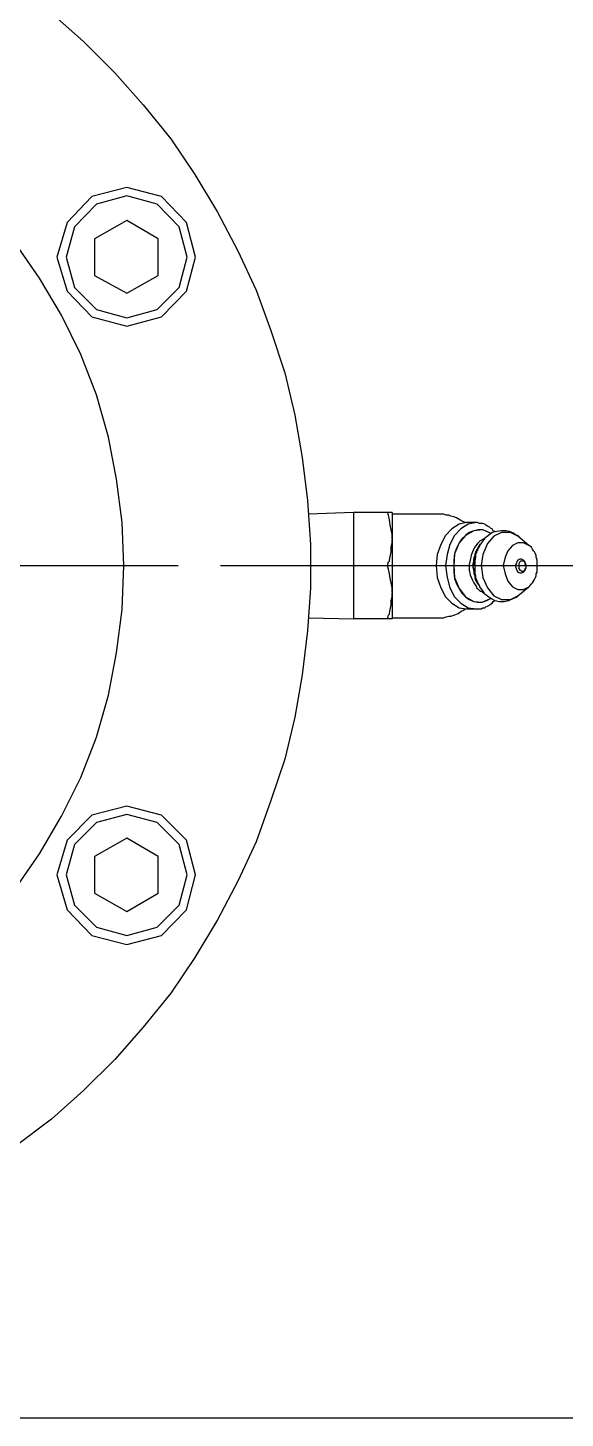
# Model space of a CAD drawing. Header units: millimetres. Extents: x -211 to 45495, y 24 to 52952.
# Drawn here: x 23445.4 to 23495.8, y 28212.1 to 28342.5 of the extents above; entities that cross this region are included whole.
import ezdxf

# ---------------------------------------------------------------- set-up
doc = ezdxf.new("R2010")
doc.units = ezdxf.units.MM
doc.layers.add('Layer2', color=7, linetype='Continuous')

# ---------------------------------------------------------------- blocks, each defined once
blk = doc.blocks.new('BLKF899')
at = {"layer": 'Layer2', "color": 7, "linetype": 'Continuous', "lineweight": 25}
for p, q in [((23454.64, 28327.54), (23451.37, 28326.68)), ((23457.91, 28326.68), (23454.64, 28327.54)), ((23451.37, 28326.68), (23449.04, 28324.27)), ((23460.24, 28324.27), (23457.91, 28326.68)), ((23449.04, 28324.27), (23448.09, 28321)), ((23461.1, 28321), (23460.24, 28324.27)), ((23448.09, 28321), (23449.04, 28317.81)), ((23449.04, 28317.81), (23451.37, 28315.4)), ((23457.91, 28315.4), (23460.24, 28317.81)), ((23451.37, 28315.4), (23454.64, 28314.54)), ((23454.64, 28314.54), (23457.91, 28315.4))]:
    blk.add_line(p, q, dxfattribs=at)
blk = doc.blocks.new('BLKF900')
at = {"layer": 'Layer2', "color": 7, "linetype": 'Continuous', "lineweight": 25}
for p, q in [((23454.64, 28326.77), (23451.8, 28325.99)), ((23457.48, 28325.99), (23454.64, 28326.77)), ((23451.8, 28325.99), (23449.73, 28323.84)), ((23459.55, 28323.84), (23457.48, 28325.99)), ((23449.73, 28323.84), (23448.95, 28321)), ((23460.32, 28321), (23459.55, 28323.84)), ((23448.95, 28321), (23449.73, 28318.15)), ((23449.73, 28318.15), (23451.8, 28316.09)), ((23457.48, 28316.09), (23459.55, 28318.15)), ((23451.8, 28316.09), (23454.64, 28315.31)), ((23454.64, 28315.31), (23457.48, 28316.09))]:
    blk.add_line(p, q, dxfattribs=at)
blk = doc.blocks.new('BLKF901')
at = {"layer": 'Layer2', "color": 7, "linetype": 'Continuous', "lineweight": 25}
for p, q in [((23451.62, 28264.76), (23451.62, 28261.32)), ((23457.57, 28261.32), (23457.57, 28264.76)), ((23451.62, 28261.32), (23454.64, 28259.6)), ((23454.64, 28259.6), (23457.57, 28261.32))]:
    blk.add_line(p, q, dxfattribs=at)
blk = doc.blocks.new('BLKF902')
at = {"layer": 'Layer2', "color": 7, "linetype": 'Continuous', "lineweight": 25}
for p, q in [((23454.64, 28268.72), (23451.8, 28267.95)), ((23457.48, 28267.95), (23454.64, 28268.72)), ((23451.8, 28267.95), (23449.73, 28265.88)), ((23459.55, 28265.88), (23457.48, 28267.95)), ((23449.73, 28265.88), (23448.95, 28263.04)), ((23460.32, 28263.04), (23459.55, 28265.88)), ((23448.95, 28263.04), (23449.73, 28260.2)), ((23449.73, 28260.2), (23451.8, 28258.13)), ((23457.48, 28258.13), (23459.55, 28260.2)), ((23451.8, 28258.13), (23454.64, 28257.36)), ((23454.64, 28257.36), (23457.48, 28258.13))]:
    blk.add_line(p, q, dxfattribs=at)
blk = doc.blocks.new('BLKF903')
at = {"layer": 'Layer2', "color": 7, "linetype": 'Continuous', "lineweight": 25}
for p, q in [((23454.64, 28269.5), (23451.37, 28268.64)), ((23457.91, 28268.64), (23454.64, 28269.5)), ((23451.37, 28268.64), (23449.04, 28266.31)), ((23460.24, 28266.31), (23457.91, 28268.64)), ((23449.04, 28266.31), (23448.09, 28263.04)), ((23461.1, 28263.04), (23460.24, 28266.31)), ((23448.09, 28263.04), (23449.04, 28259.77)), ((23449.04, 28259.77), (23451.37, 28257.36)), ((23457.91, 28257.36), (23460.24, 28259.77)), ((23451.37, 28257.36), (23454.64, 28256.5)), ((23454.64, 28256.5), (23457.91, 28257.36))]:
    blk.add_line(p, q, dxfattribs=at)
blk = doc.blocks.new('BLKF977')
at = {"layer": 'Layer2', "color": 7, "linetype": 'Continuous', "lineweight": 25}
for p, q in [((23492.61, 28293.78), (23492.44, 28293.87)), ((23492.7, 28293.61), (23492.61, 28293.78)), ((23492.79, 28293.44), (23492.7, 28293.61)), ((23492.87, 28293.35), (23492.79, 28293.44)), ((23492.96, 28293.18), (23492.87, 28293.35)), ((23493.05, 28293.01), (23492.96, 28293.18)), ((23493.05, 28292.84), (23493.05, 28293.01)), ((23493.13, 28292.58), (23493.05, 28292.84)), ((23493.13, 28292.06), (23493.13, 28292.58))]:
    blk.add_line(p, q, dxfattribs=at)
blk = doc.blocks.new('BLKF978')
at = {"layer": 'Layer2', "color": 7, "linetype": 'Continuous', "lineweight": 25}
for p, q in [((23489.08, 28294.82), (23488.48, 28294.13)), ((23489.77, 28295.16), (23489.08, 28294.82)), ((23490.63, 28295.16), (23489.77, 28295.16)), ((23491.32, 28294.82), (23490.63, 28295.16)), ((23488.48, 28294.13), (23488.05, 28293.09)), ((23488.05, 28293.09), (23487.88, 28292.06)), ((23487.88, 28292.06), (23488.05, 28290.94)), ((23488.05, 28290.94), (23488.48, 28289.99)), ((23488.48, 28289.99), (23489.08, 28289.22)), ((23489.08, 28289.22), (23489.77, 28288.88)), ((23489.77, 28288.88), (23490.63, 28288.88))]:
    blk.add_line(p, q, dxfattribs=at)
blk = doc.blocks.new('BLKF979')
at = {"layer": 'Layer2', "color": 7, "linetype": 'Continuous', "lineweight": 25}
for p, q in [((23492.87, 28290.77), (23492.96, 28290.94)), ((23492.96, 28290.94), (23493.05, 28291.11)), ((23493.05, 28291.29), (23493.13, 28291.46)), ((23493.05, 28291.11), (23493.05, 28291.29)), ((23493.13, 28291.63), (23493.13, 28291.8)), ((23493.13, 28291.46), (23493.13, 28291.63)), ((23492.36, 28290.08), (23492.44, 28290.17)), ((23492.44, 28290.17), (23492.61, 28290.34)), ((23492.61, 28290.34), (23492.7, 28290.43)), ((23492.7, 28290.43), (23492.79, 28290.6)), ((23492.79, 28290.6), (23492.87, 28290.77))]:
    blk.add_line(p, q, dxfattribs=at)
blk = doc.blocks.new('BLKF980')
at = {"layer": 'Layer2', "color": 7, "linetype": 'Continuous', "lineweight": 25}
for p, q in [((23490.81, 28293.96), (23490.38, 28293.44)), ((23491.32, 28294.21), (23490.81, 28293.96)), ((23491.84, 28294.21), (23491.32, 28294.21)), ((23492.36, 28293.96), (23491.84, 28294.21)), ((23490.12, 28292.84), (23489.95, 28292.06)), ((23490.38, 28293.44), (23490.12, 28292.84)), ((23489.95, 28292.06), (23490.12, 28291.29)), ((23490.12, 28291.29), (23490.38, 28290.6)), ((23490.38, 28290.6), (23490.81, 28290.08)), ((23490.81, 28290.08), (23491.32, 28289.82)), ((23491.32, 28289.82), (23491.84, 28289.82))]:
    blk.add_line(p, q, dxfattribs=at)
blk = doc.blocks.new('BLKF981')
at = {"layer": 'Layer2', "color": 7, "linetype": 'Continuous', "lineweight": 25}
for p, q in [((23487.28, 28292.49), (23487.28, 28291.29)), ((23487.28, 28291.29), (23487.36, 28291.11)), ((23487.36, 28291.11), (23487.36, 28290.86)), ((23487.36, 28290.86), (23487.45, 28290.77)), ((23487.45, 28290.77), (23487.45, 28290.68)), ((23487.45, 28290.68), (23487.53, 28290.51)), ((23487.53, 28290.51), (23487.53, 28290.43)), ((23487.53, 28290.43), (23487.62, 28290.34)), ((23487.62, 28290.34), (23487.62, 28290.25)), ((23487.62, 28290.25), (23487.71, 28290.17)), ((23487.71, 28290.17), (23487.71, 28290.08))]:
    blk.add_line(p, q, dxfattribs=at)
blk = doc.blocks.new('BLKF982')
at = {"layer": 'Layer2', "color": 7, "linetype": 'Continuous', "lineweight": 25}
for p, q in [((23487.28, 28292.49), (23487.28, 28291.37)), ((23487.28, 28291.37), (23487.36, 28290.94)), ((23487.36, 28290.94), (23487.53, 28290.51)), ((23487.53, 28290.51), (23487.53, 28290.43)), ((23487.53, 28290.43), (23487.62, 28290.34)), ((23487.62, 28290.34), (23487.79, 28289.99)), ((23487.79, 28289.99), (23488.05, 28289.65)), ((23488.05, 28289.65), (23488.14, 28289.56)), ((23488.14, 28289.56), (23488.14, 28289.48)), ((23488.14, 28289.48), (23488.48, 28289.22)), ((23488.48, 28289.22), (23488.83, 28288.96)), ((23488.83, 28288.96), (23489.17, 28288.79)), ((23489.17, 28288.79), (23489.6, 28288.7)), ((23489.6, 28288.7), (23490.03, 28288.7)), ((23490.03, 28288.7), (23490.46, 28288.79)), ((23490.46, 28288.79), (23490.89, 28288.96)), ((23490.89, 28288.96), (23491.24, 28289.13))]:
    blk.add_line(p, q, dxfattribs=at)
blk = doc.blocks.new('BLKF983')
at = {"layer": 'Layer2', "color": 7, "linetype": 'Continuous', "lineweight": 25}
for p, q in [((23488.57, 28294.9), (23488.22, 28294.64)), ((23488.91, 28295.16), (23488.57, 28294.9)), ((23489.34, 28295.25), (23488.91, 28295.16)), ((23489.77, 28295.33), (23489.34, 28295.25)), ((23490.2, 28295.33), (23489.77, 28295.33)), ((23490.55, 28295.25), (23490.2, 28295.33)), ((23490.98, 28295.08), (23490.55, 28295.25)), ((23491.06, 28294.99), (23490.98, 28295.08)), ((23491.41, 28294.82), (23491.06, 28294.99)), ((23491.41, 28294.73), (23491.41, 28294.82)), ((23487.71, 28293.96), (23487.53, 28293.61)), ((23487.53, 28293.61), (23487.53, 28293.44)), ((23487.79, 28294.04), (23487.71, 28293.96)), ((23487.96, 28294.3), (23487.79, 28294.04)), ((23488.22, 28294.64), (23487.96, 28294.3)), ((23487.45, 28293.44), (23487.36, 28293.09)), ((23487.36, 28293.09), (23487.36, 28292.84)), ((23487.53, 28293.44), (23487.45, 28293.44))]:
    blk.add_line(p, q, dxfattribs=at)
blk = doc.blocks.new('BLKF984')
at = {"layer": 'Layer2', "color": 7, "linetype": 'Continuous', "lineweight": 25}
for p, q in [((23491.15, 28292.23), (23491.06, 28292.06)), ((23491.24, 28292.49), (23491.15, 28292.23)), ((23491.32, 28292.58), (23491.24, 28292.49)), ((23491.5, 28292.66), (23491.32, 28292.58)), ((23491.67, 28292.66), (23491.5, 28292.66)), ((23491.84, 28292.58), (23491.67, 28292.66)), ((23492.01, 28292.23), (23491.93, 28292.49)), ((23492.1, 28292.06), (23492.01, 28292.23)), ((23491.06, 28292.06), (23491.15, 28291.8)), ((23491.15, 28291.8), (23491.24, 28291.54)), ((23491.24, 28291.54), (23491.32, 28291.46)), ((23491.32, 28291.46), (23491.5, 28291.37)), ((23491.5, 28291.37), (23491.67, 28291.37)), ((23491.67, 28291.37), (23491.84, 28291.46)), ((23491.84, 28291.46), (23492.01, 28291.63)), ((23492.01, 28291.63), (23492.1, 28291.89)), ((23492.1, 28291.89), (23492.1, 28292.06))]:
    blk.add_line(p, q, dxfattribs=at)
blk = doc.blocks.new('BLKF985')
at = {"layer": 'Layer2', "color": 7, "linetype": 'Continuous', "lineweight": 25}
for p, q in [((23491.93, 28292.49), (23491.84, 28292.49)), ((23491.93, 28292.41), (23491.93, 28292.49)), ((23492.01, 28292.41), (23491.93, 28292.41)), ((23492.01, 28292.23), (23492.01, 28292.41)), ((23492.1, 28292.15), (23492.01, 28292.23)), ((23492.1, 28292.06), (23492.1, 28292.15))]:
    blk.add_line(p, q, dxfattribs=at)
blk = doc.blocks.new('BLKF986')
at = {"layer": 'Layer2', "color": 7, "linetype": 'Continuous', "lineweight": 25}
for p, q in [((23491.75, 28291.54), (23491.84, 28291.54)), ((23491.84, 28291.54), (23491.93, 28291.63)), ((23491.93, 28291.63), (23492.01, 28291.63)), ((23492.01, 28291.8), (23492.1, 28291.89)), ((23492.01, 28291.72), (23492.01, 28291.8)), ((23492.01, 28291.63), (23492.01, 28291.72)), ((23492.1, 28291.89), (23492.1, 28291.98))]:
    blk.add_line(p, q, dxfattribs=at)
blk = doc.blocks.new('BLKF987')
at = {"layer": 'Layer2', "color": 7, "linetype": 'Continuous', "lineweight": 25}
for p, q in [((23491.5, 28292.41), (23491.41, 28292.23)), ((23491.41, 28292.23), (23491.41, 28292.15)), ((23491.58, 28292.49), (23491.5, 28292.41)), ((23491.75, 28292.49), (23491.58, 28292.49)), ((23491.41, 28292.15), (23491.41, 28292.06)), ((23491.41, 28292.06), (23491.41, 28291.89)), ((23491.41, 28291.89), (23491.41, 28291.8)), ((23491.41, 28291.8), (23491.5, 28291.63)), ((23491.5, 28291.63), (23491.58, 28291.63)), ((23491.58, 28291.63), (23491.67, 28291.54))]:
    blk.add_line(p, q, dxfattribs=at)
blk = doc.blocks.new('BLKF988')
at = {"layer": 'Layer2', "color": 7, "linetype": 'Continuous', "lineweight": 25}
for p, q in [((23487.53, 28293.61), (23487.45, 28293.53)), ((23487.45, 28293.53), (23487.45, 28293.44)), ((23487.62, 28293.7), (23487.53, 28293.7)), ((23487.53, 28293.7), (23487.53, 28293.61)), ((23487.36, 28293.18), (23487.28, 28293.09)), ((23487.28, 28293.09), (23487.28, 28293.01)), ((23487.28, 28293.01), (23487.28, 28292.92)), ((23487.45, 28293.44), (23487.36, 28293.35)), ((23487.36, 28293.35), (23487.36, 28293.27)), ((23487.36, 28293.27), (23487.36, 28293.18))]:
    blk.add_line(p, q, dxfattribs=at)
blk = doc.blocks.new('BLKF989')
at = {"layer": 'Layer2', "color": 7, "linetype": 'Continuous', "lineweight": 25}
for p, q in [((23487.53, 28293.53), (23487.45, 28293.44)), ((23487.62, 28293.7), (23487.53, 28293.61)), ((23487.53, 28293.61), (23487.53, 28293.53)), ((23487.71, 28293.87), (23487.62, 28293.78)), ((23487.62, 28293.78), (23487.62, 28293.7)), ((23487.79, 28294.04), (23487.71, 28294.04)), ((23487.71, 28294.04), (23487.71, 28293.87)), ((23487.36, 28292.84), (23487.28, 28292.84)), ((23487.28, 28292.84), (23487.28, 28292.75)), ((23487.28, 28292.75), (23487.28, 28292.66)), ((23487.28, 28292.66), (23487.28, 28292.58)), ((23487.45, 28293.27), (23487.36, 28293.18)), ((23487.36, 28293.18), (23487.36, 28293.09)), ((23487.36, 28293.09), (23487.36, 28292.92)), ((23487.36, 28292.92), (23487.36, 28292.84)), ((23487.45, 28293.44), (23487.45, 28293.35)), ((23487.45, 28293.35), (23487.45, 28293.27))]:
    blk.add_line(p, q, dxfattribs=at)
blk = doc.blocks.new('BLKF990')
at = {"layer": 'Layer2', "color": 7, "linetype": 'Continuous', "lineweight": 25}
for p, q in [((23487.19, 28292.23), (23487.1, 28292.06)), ((23487.28, 28292.84), (23487.19, 28292.84)), ((23487.19, 28292.84), (23487.19, 28292.23)), ((23487.1, 28292.06), (23487.1, 28291.89)), ((23487.1, 28291.89), (23487.19, 28291.72)), ((23487.19, 28291.72), (23487.19, 28291.54)), ((23487.19, 28291.54), (23487.19, 28291.37)), ((23487.19, 28291.37), (23487.19, 28291.29)), ((23487.19, 28291.29), (23487.28, 28291.11)), ((23487.28, 28291.11), (23487.28, 28290.94)), ((23487.28, 28290.94), (23487.36, 28290.77)), ((23487.36, 28290.77), (23487.36, 28290.68)), ((23487.36, 28290.68), (23487.45, 28290.68)), ((23487.45, 28290.68), (23487.45, 28290.6)), ((23487.45, 28290.6), (23487.45, 28290.51)), ((23487.45, 28290.51), (23487.53, 28290.51)), ((23487.53, 28290.51), (23487.53, 28290.43)), ((23487.53, 28290.43), (23487.53, 28290.34))]:
    blk.add_line(p, q, dxfattribs=at)
blk = doc.blocks.new('BLKF991')
at = {"layer": 'Layer2', "color": 7, "linetype": 'Continuous', "lineweight": 25}
for p, q in [((23487.28, 28293.78), (23487.1, 28293.44)), ((23487.53, 28294.13), (23487.28, 28293.78)), ((23487.79, 28294.39), (23487.53, 28294.13)), ((23488.14, 28294.56), (23487.79, 28294.39)), ((23486.85, 28292.58), (23486.76, 28292.15)), ((23486.93, 28293.01), (23486.85, 28292.58)), ((23487.1, 28293.44), (23486.93, 28293.01)), ((23486.76, 28292.15), (23486.76, 28291.63)), ((23486.76, 28291.63), (23486.85, 28291.2)), ((23486.85, 28291.2), (23487.02, 28290.77)), ((23487.02, 28290.77), (23487.19, 28290.43)), ((23487.19, 28290.43), (23487.45, 28290.08)), ((23487.45, 28290.08), (23487.45, 28289.99)), ((23487.45, 28289.99), (23487.53, 28289.91)), ((23487.53, 28289.91), (23487.62, 28289.82)), ((23487.62, 28289.82), (23487.71, 28289.74)), ((23487.71, 28289.74), (23487.79, 28289.65)), ((23487.79, 28289.65), (23487.88, 28289.65)), ((23487.88, 28289.65), (23487.96, 28289.65)), ((23487.96, 28289.65), (23487.96, 28289.56)), ((23487.96, 28289.56), (23488.05, 28289.56))]:
    blk.add_line(p, q, dxfattribs=at)
blk = doc.blocks.new('BLKF992')
at = {"layer": 'Layer2', "color": 7, "linetype": 'Continuous', "lineweight": 25}
for p, q in [((23487.45, 28293.44), (23487.62, 28293.78)), ((23487.28, 28292.92), (23487.36, 28293.27)), ((23487.36, 28293.27), (23487.45, 28293.35)), ((23487.45, 28293.35), (23487.45, 28293.44))]:
    blk.add_line(p, q, dxfattribs=at)
blk = doc.blocks.new('BLKF993')
at = {"layer": 'Layer2', "color": 7, "linetype": 'Continuous', "lineweight": 25}
for p, q in [((23487.1, 28292.06), (23487.19, 28292.49)), ((23487.19, 28292.58), (23487.19, 28292.66)), ((23487.19, 28292.49), (23487.19, 28292.58)), ((23487.19, 28291.63), (23487.1, 28292.06)), ((23487.28, 28291.2), (23487.19, 28291.63)), ((23487.36, 28290.86), (23487.28, 28291.2)), ((23487.36, 28290.77), (23487.36, 28290.86)), ((23487.53, 28290.43), (23487.36, 28290.77))]:
    blk.add_line(p, q, dxfattribs=at)
blk = doc.blocks.new('BLKF994')
at = {"layer": 'Layer2', "color": 7, "linetype": 'Continuous', "lineweight": 25}
for p, q in [((23486.41, 28294.9), (23485.81, 28294.21)), ((23487.19, 28295.33), (23486.41, 28294.9)), ((23488.05, 28295.42), (23487.19, 28295.33)), ((23488.83, 28295.08), (23488.05, 28295.42)), ((23485.81, 28294.21), (23485.38, 28293.18)), ((23485.38, 28293.18), (23485.3, 28292.06)), ((23485.3, 28292.06), (23485.38, 28290.94)), ((23485.38, 28290.94), (23485.81, 28289.91)), ((23485.81, 28289.91), (23486.41, 28289.13)), ((23486.41, 28289.13), (23487.19, 28288.7)), ((23487.19, 28288.7), (23487.96, 28288.62))]:
    blk.add_line(p, q, dxfattribs=at)
blk = doc.blocks.new('BLKF995')
at = {"layer": 'Layer2', "color": 7, "linetype": 'Continuous', "lineweight": 25}
for p, q in [((23488.48, 28288.27), (23488.65, 28288.36)), ((23488.65, 28288.36), (23488.74, 28288.44)), ((23488.74, 28288.44), (23488.91, 28288.53)), ((23488.91, 28288.53), (23489, 28288.7)), ((23487.45, 28288.01), (23487.88, 28288.01)), ((23487.88, 28288.01), (23488.05, 28288.1)), ((23488.05, 28288.1), (23488.22, 28288.1)), ((23488.22, 28288.1), (23488.31, 28288.19)), ((23488.31, 28288.19), (23488.48, 28288.27))]:
    blk.add_line(p, q, dxfattribs=at)
blk = doc.blocks.new('BLKF996')
at = {"layer": 'Layer2', "color": 7, "linetype": 'Continuous', "lineweight": 25}
for p, q in [((23486.41, 28294.9), (23486.07, 28294.56)), ((23486.76, 28295.16), (23486.41, 28294.9)), ((23487.19, 28295.33), (23486.76, 28295.16)), ((23487.62, 28295.42), (23487.19, 28295.33)), ((23488.05, 28295.42), (23487.62, 28295.42)), ((23488.4, 28295.25), (23488.05, 28295.42)), ((23488.83, 28295.08), (23488.4, 28295.25)), ((23485.55, 28293.7), (23485.38, 28293.18)), ((23485.81, 28294.21), (23485.55, 28293.7)), ((23486.07, 28294.56), (23485.81, 28294.21)), ((23485.38, 28293.18), (23485.3, 28292.58)), ((23485.3, 28292.58), (23485.3, 28292.06)), ((23485.3, 28292.06), (23485.3, 28291.46)), ((23485.3, 28291.46), (23485.38, 28290.86)), ((23485.38, 28290.86), (23485.55, 28290.34)), ((23485.55, 28290.34), (23485.81, 28289.91)), ((23485.81, 28289.91), (23486.07, 28289.48)), ((23486.07, 28289.48), (23486.41, 28289.13)), ((23486.41, 28289.13), (23486.76, 28288.88)), ((23486.76, 28288.88), (23487.19, 28288.7)), ((23487.19, 28288.7), (23487.53, 28288.62)), ((23487.53, 28288.62), (23487.96, 28288.62)), ((23487.96, 28288.62), (23488.4, 28288.79))]:
    blk.add_line(p, q, dxfattribs=at)
blk = doc.blocks.new('BLKF997')
at = {"layer": 'Layer2', "color": 7, "linetype": 'Continuous', "lineweight": 25}
for p, q in [((23486.5, 28296.11), (23485.81, 28295.94)), ((23484.52, 28294.9), (23484.09, 28294.04)), ((23485.12, 28295.51), (23484.52, 28294.9)), ((23485.81, 28295.94), (23485.12, 28295.51)), ((23484.09, 28294.04), (23483.75, 28293.09)), ((23483.75, 28293.09), (23483.66, 28292.06)), ((23483.66, 28292.06), (23483.75, 28290.94)), ((23483.75, 28290.94), (23484.09, 28289.99)), ((23484.09, 28289.99), (23484.52, 28289.13)), ((23484.52, 28289.13), (23485.12, 28288.53)), ((23485.12, 28288.53), (23485.81, 28288.1))]:
    blk.add_line(p, q, dxfattribs=at)
blk = doc.blocks.new('BLKF998')
at = {"layer": 'Layer2', "color": 7, "linetype": 'Continuous', "lineweight": 25}
for p, q in [((23487.45, 28296.11), (23486.67, 28295.94)), ((23487.53, 28296.11), (23487.45, 28296.11)), ((23487.71, 28296.02), (23487.53, 28296.11)), ((23485.38, 28294.9), (23484.95, 28294.04)), ((23485.98, 28295.51), (23485.38, 28294.9)), ((23486.67, 28295.94), (23485.98, 28295.51)), ((23487.88, 28296.02), (23487.71, 28296.02)), ((23488.05, 28296.02), (23487.88, 28296.02)), ((23488.22, 28295.94), (23488.05, 28296.02)), ((23488.31, 28295.85), (23488.22, 28295.94)), ((23488.48, 28295.76), (23488.31, 28295.85)), ((23488.65, 28295.68), (23488.48, 28295.76)), ((23488.74, 28295.59), (23488.65, 28295.68)), ((23488.91, 28295.51), (23488.74, 28295.59)), ((23489, 28295.33), (23488.91, 28295.51)), ((23489.17, 28295.25), (23489, 28295.33)), ((23484.95, 28294.04), (23484.69, 28293.09)), ((23484.69, 28293.09), (23484.52, 28292.06)), ((23484.52, 28292.06), (23484.69, 28290.94)), ((23484.69, 28290.94), (23484.95, 28289.99)), ((23484.95, 28289.99), (23485.38, 28289.13)), ((23485.38, 28289.13), (23485.98, 28288.53)), ((23485.98, 28288.53), (23486.67, 28288.1))]:
    blk.add_line(p, q, dxfattribs=at)
blk = doc.blocks.new('BLKF999')
at = {"layer": 'Layer2', "color": 7, "linetype": 'Continuous', "lineweight": 25}
for p, q in [((23479.44, 28293.78), (23479.53, 28294.21)), ((23479.44, 28293.35), (23479.44, 28293.78)), ((23479.09, 28292.06), (23479.18, 28292.41)), ((23479.18, 28292.41), (23479.27, 28292.49)), ((23479.27, 28292.58), (23479.35, 28292.92)), ((23479.27, 28292.49), (23479.27, 28292.58)), ((23479.35, 28292.92), (23479.44, 28293.35))]:
    blk.add_line(p, q, dxfattribs=at)
blk = doc.blocks.new('BLKF1000')
at = {"layer": 'Layer2', "color": 7, "linetype": 'Continuous', "lineweight": 25}
for p, q in [((23479.27, 28291.29), (23479.18, 28291.72)), ((23479.35, 28290.86), (23479.27, 28291.29)), ((23479.44, 28290.43), (23479.35, 28290.86)), ((23479.53, 28289.99), (23479.44, 28290.43)), ((23479.53, 28289.56), (23479.53, 28289.99))]:
    blk.add_line(p, q, dxfattribs=at)
blk = doc.blocks.new('BLKF1001')
at = {"layer": 'Layer2', "color": 7, "linetype": 'Continuous', "lineweight": 25}
for p, q in [((23479.35, 28287.93), (23479.44, 28288.36)), ((23479.44, 28288.79), (23479.53, 28289.13)), ((23479.44, 28288.36), (23479.44, 28288.79)), ((23479.09, 28287.07), (23479.18, 28287.41)), ((23479.18, 28287.41), (23479.27, 28287.5)), ((23479.27, 28287.58), (23479.35, 28287.93)), ((23479.27, 28287.5), (23479.27, 28287.58))]:
    blk.add_line(p, q, dxfattribs=at)
blk = doc.blocks.new('BLKF1002')
at = {"layer": 'Layer2', "color": 7, "linetype": 'Continuous', "lineweight": 25}
for p, q in [((23479.27, 28296.37), (23479.18, 28296.8)), ((23479.35, 28295.85), (23479.27, 28296.37)), ((23479.44, 28295.42), (23479.35, 28295.85)), ((23479.53, 28294.99), (23479.44, 28295.42)), ((23479.53, 28294.56), (23479.53, 28294.99))]:
    blk.add_line(p, q, dxfattribs=at)
blk = doc.blocks.new('BLKF1003')
at = {"layer": 'Layer2', "color": 7, "linetype": 'Continuous', "lineweight": 25}
for p, q in [((23484.09, 28296.88), (23483.83, 28296.88)), ((23484.35, 28296.88), (23484.09, 28296.88)), ((23484.61, 28296.8), (23484.35, 28296.88)), ((23484.86, 28296.8), (23484.61, 28296.8)), ((23485.04, 28296.71), (23484.86, 28296.8)), ((23485.3, 28296.63), (23485.04, 28296.71)), ((23485.55, 28296.54), (23485.3, 28296.63)), ((23485.73, 28296.45), (23485.55, 28296.54)), ((23485.98, 28296.28), (23485.73, 28296.45)), ((23486.16, 28296.19), (23485.98, 28296.28)), ((23486.41, 28296.11), (23486.16, 28296.19))]:
    blk.add_line(p, q, dxfattribs=at)
blk = doc.blocks.new('BLKF1004')
at = {"layer": 'Layer2', "color": 7, "linetype": 'Continuous', "lineweight": 25}
for p, q in [((23483.66, 28287.15), (23484.35, 28287.15)), ((23484.35, 28287.15), (23484.61, 28287.24)), ((23484.61, 28287.24), (23484.86, 28287.33)), ((23484.86, 28287.33), (23485.04, 28287.33)), ((23485.04, 28287.33), (23485.3, 28287.41)), ((23485.3, 28287.41), (23485.55, 28287.5)), ((23485.55, 28287.5), (23485.73, 28287.58)), ((23485.73, 28287.58), (23485.98, 28287.76)), ((23485.98, 28287.76), (23486.16, 28287.84))]:
    blk.add_line(p, q, dxfattribs=at)
blk = doc.blocks.new('BLKF1412')
at = {"layer": 'Layer2', "color": 7, "linetype": 'Continuous', "lineweight": 25}
for p, q in [((23401.33, 28341.92), (23397.29, 28341.49)), ((23405.38, 28342.01), (23401.33, 28341.92)), ((23409.51, 28341.75), (23405.38, 28342.01)), ((23393.24, 28340.8), (23389.36, 28339.68)), ((23397.29, 28341.49), (23393.24, 28340.8)), ((23413.56, 28341.15), (23409.51, 28341.75)), ((23417.52, 28340.29), (23413.56, 28341.15)), ((23389.36, 28339.68), (23385.49, 28338.3)), ((23421.4, 28339.08), (23417.52, 28340.29)), ((23385.49, 28338.3), (23381.79, 28336.58)), ((23425.19, 28337.53), (23421.4, 28339.08)), ((23381.79, 28336.58), (23378.26, 28334.6)), ((23428.8, 28335.64), (23425.19, 28337.53)), ((23432.25, 28333.57), (23428.8, 28335.64)), ((23378.26, 28334.6), (23374.81, 28332.36)), ((23435.61, 28331.16), (23432.25, 28333.57)), ((23374.81, 28332.36), (23371.62, 28329.78)), ((23438.62, 28328.49), (23435.61, 28331.16)), ((23371.62, 28329.78), (23368.7, 28327.02)), ((23441.55, 28325.56), (23438.62, 28328.49)), ((23368.7, 28327.02), (23365.94, 28324.01)), ((23444.13, 28322.37), (23441.55, 28325.56)), ((23365.94, 28324.01), (23363.44, 28320.74)), ((23446.46, 28319.02), (23444.13, 28322.37)), ((23363.44, 28320.74), (23361.29, 28317.29)), ((23448.52, 28315.57), (23446.46, 28319.02)), ((23361.29, 28317.29), (23359.31, 28313.76)), ((23450.33, 28311.87), (23448.52, 28315.57)), ((23359.31, 28313.76), (23357.76, 28309.97)), ((23451.8, 28308.08), (23450.33, 28311.87)), ((23357.76, 28309.97), (23356.47, 28306.1)), ((23452.92, 28304.12), (23451.8, 28308.08)), ((23356.47, 28306.1), (23355.44, 28302.14)), ((23453.69, 28300.16), (23452.92, 28304.12)), ((23355.44, 28302.14), (23354.75, 28298.09)), ((23454.21, 28296.11), (23453.69, 28300.16)), ((23354.75, 28298.09), (23354.4, 28294.04)), ((23454.38, 28292.06), (23454.21, 28296.11)), ((23354.4, 28294.04), (23354.4, 28289.99)), ((23354.4, 28289.99), (23354.75, 28285.95)), ((23453.69, 28283.88), (23454.21, 28287.93)), ((23354.75, 28285.95), (23355.44, 28281.9)), ((23452.92, 28279.92), (23453.69, 28283.88)), ((23355.44, 28281.9), (23356.47, 28277.94)), ((23451.8, 28275.96), (23452.92, 28279.92)), ((23356.47, 28277.94), (23357.76, 28274.06)), ((23450.33, 28272.17), (23451.8, 28275.96)), ((23357.76, 28274.06), (23359.31, 28270.36)), ((23448.52, 28268.55), (23450.33, 28272.17)), ((23359.31, 28270.36), (23361.29, 28266.74)), ((23446.46, 28265.02), (23448.52, 28268.55)), ((23361.29, 28266.74), (23363.44, 28263.3)), ((23444.13, 28261.66), (23446.46, 28265.02)), ((23363.44, 28263.3), (23365.94, 28260.03)), ((23441.55, 28258.48), (23444.13, 28261.66)), ((23365.94, 28260.03), (23368.7, 28257.01)), ((23438.62, 28255.64), (23441.55, 28258.48)), ((23368.7, 28257.01), (23371.62, 28254.26)), ((23435.61, 28252.97), (23438.62, 28255.64)), ((23371.62, 28254.26), (23374.81, 28251.67)), ((23432.25, 28250.55), (23435.61, 28252.97)), ((23374.81, 28251.67), (23378.26, 28249.43)), ((23428.8, 28248.4), (23432.25, 28250.55)), ((23378.26, 28249.43), (23381.79, 28247.45)), ((23425.19, 28246.51), (23428.8, 28248.4)), ((23381.79, 28247.45), (23385.49, 28245.73)), ((23385.49, 28245.73), (23389.36, 28244.35)), ((23421.4, 28245.04), (23425.19, 28246.51)), ((23389.36, 28244.35), (23393.24, 28243.32)), ((23417.52, 28243.75), (23421.4, 28245.04)), ((23393.24, 28243.32), (23397.29, 28242.55)), ((23409.51, 28242.29), (23413.56, 28242.89)), ((23413.56, 28242.89), (23417.52, 28243.75)), ((23397.29, 28242.55), (23401.33, 28242.12)), ((23401.33, 28242.12), (23405.38, 28242.03)), ((23405.38, 28242.03), (23409.51, 28242.29))]:
    blk.add_line(p, q, dxfattribs=at)
blk = doc.blocks.new('BLKF1413')
at = {"layer": 'Layer2', "color": 7, "linetype": 'Continuous', "lineweight": 25}
for p, q in [((23447.58, 28343.9), (23450.59, 28341.23)), ((23450.59, 28341.23), (23453.52, 28338.3)), ((23453.52, 28338.3), (23456.19, 28335.29)), ((23456.19, 28335.29), (23458.77, 28332.1)), ((23458.77, 28332.1), (23461.01, 28328.75)), ((23461.01, 28328.75), (23463.16, 28325.22)), ((23463.16, 28325.22), (23465.06, 28321.6)), ((23465.06, 28321.6), (23466.78, 28317.9)), ((23466.78, 28317.9), (23468.16, 28314.11)), ((23468.16, 28314.11), (23469.45, 28310.15)), ((23469.45, 28310.15), (23470.4, 28306.18)), ((23470.4, 28306.18), (23471.09, 28302.22)), ((23471.09, 28302.22), (23471.6, 28298.18)), ((23471.6, 28298.18), (23471.86, 28294.04)), ((23471.86, 28294.04), (23471.86, 28289.99)), ((23471.86, 28289.99), (23471.6, 28285.95)), ((23471.6, 28285.95), (23471.09, 28281.81)), ((23471.09, 28281.81), (23470.4, 28277.85)), ((23470.4, 28277.85), (23469.45, 28273.89)), ((23469.45, 28273.89), (23468.16, 28270.02)), ((23468.16, 28270.02), (23466.78, 28266.14)), ((23466.78, 28266.14), (23465.06, 28262.44)), ((23465.06, 28262.44), (23463.16, 28258.82)), ((23463.16, 28258.82), (23461.01, 28255.29)), ((23461.01, 28255.29), (23458.77, 28251.93)), ((23458.77, 28251.93), (23456.19, 28248.75)), ((23456.19, 28248.75), (23453.52, 28245.73)), ((23453.52, 28245.73), (23450.59, 28242.8)), ((23450.59, 28242.8), (23447.58, 28240.13)), ((23447.58, 28240.13), (23444.3, 28237.64))]:
    blk.add_line(p, q, dxfattribs=at)
blk = doc.blocks.new('BLKF800')
at = {"layer": 'Layer2', "color": 7, "linetype": 'Continuous', "lineweight": 25}
for p, q in [((23454.64, 28324.44), (23451.62, 28322.72)), ((23457.57, 28322.72), (23454.64, 28324.44)), ((23451.62, 28322.72), (23451.62, 28319.27)), ((23457.57, 28319.27), (23457.57, 28322.72)), ((23459.55, 28318.15), (23460.32, 28321)), ((23460.24, 28317.81), (23461.1, 28321)), ((23451.62, 28319.27), (23454.64, 28317.64)), ((23454.64, 28317.64), (23457.57, 28319.27)), ((23475.91, 28297.06), (23471.69, 28296.88)), ((23475.91, 28297.06), (23475.91, 28287.07)), ((23479.53, 28297.06), (23475.91, 28297.06)), ((23479.18, 28296.8), (23479.09, 28297.06)), ((23479.53, 28297.06), (23479.53, 28287.07)), ((23483.66, 28296.88), (23479.53, 28296.88)), ((23483.83, 28296.88), (23483.66, 28296.88)), ((23487.45, 28296.11), (23486.5, 28296.11)), ((23492.36, 28293.96), (23491.32, 28294.82)), ((23479.53, 28294.21), (23479.53, 28294.47)), ((23487.79, 28294.04), (23487.62, 28293.7)), ((23487.62, 28293.78), (23487.71, 28293.96)), ((23492.44, 28293.87), (23492.36, 28293.96)), ((23487.19, 28292.66), (23487.28, 28292.92)), ((23487.28, 28292.92), (23487.28, 28292.84)), ((23487.36, 28292.84), (23487.28, 28292.49)), ((23487.28, 28292.58), (23487.28, 28292.49)), ((23491.84, 28292.49), (23491.75, 28292.49)), ((23491.93, 28292.49), (23491.84, 28292.58)), ((23410.46, 28292.06), (23451.19, 28292.06)), ((23418.81, 28292.06), (23459.46, 28292.06)), ((23454.21, 28287.93), (23454.38, 28292.06)), ((23455.24, 28292.06), (23459.29, 28292.06)), ((23463.42, 28292.06), (23481.94, 28292.06)), ((23463.51, 28292.06), (23467.64, 28292.06)), ((23471.69, 28292.06), (23512.33, 28292.06)), ((23475.91, 28292.06), (23479.09, 28292.06)), ((23479.18, 28291.72), (23479.09, 28292.06)), ((23491.67, 28291.54), (23491.75, 28291.54)), ((23492.1, 28291.98), (23492.1, 28292.06)), ((23493.13, 28291.8), (23493.13, 28292.06)), ((23487.53, 28290.34), (23487.62, 28290.34)), ((23487.62, 28290.34), (23487.79, 28289.99)), ((23487.71, 28290.08), (23487.79, 28289.99)), ((23491.32, 28289.22), (23492.36, 28290.08)), ((23491.84, 28289.82), (23492.36, 28290.08)), ((23479.53, 28289.13), (23479.53, 28289.48)), ((23487.96, 28288.62), (23488.74, 28288.96)), ((23488.05, 28289.56), (23488.14, 28289.48)), ((23488.4, 28288.79), (23488.74, 28288.96)), ((23489, 28288.7), (23489.17, 28288.79)), ((23490.63, 28288.88), (23491.32, 28289.22)), ((23491.24, 28289.13), (23491.32, 28289.22)), ((23471.69, 28287.15), (23475.91, 28287.07)), ((23479.53, 28287.07), (23475.91, 28287.07)), ((23479.53, 28287.15), (23483.66, 28287.15)), ((23485.81, 28288.1), (23486.5, 28288.01)), ((23486.16, 28287.84), (23486.41, 28288.01)), ((23486.5, 28288.01), (23487.45, 28288.01)), ((23486.67, 28288.1), (23487.45, 28288.01)), ((23454.64, 28266.49), (23451.62, 28264.76)), ((23457.57, 28264.76), (23454.64, 28266.49)), ((23459.55, 28260.2), (23460.32, 28263.04)), ((23460.24, 28259.77), (23461.1, 28263.04)), ((23547.56, 28212.06), (23442.41, 28212.06))]:
    blk.add_line(p, q, dxfattribs=at)
for name in ['BLKF1413', 'BLKF1412', 'BLKF899', 'BLKF900', 'BLKF1002', 'BLKF997', 'BLKF1003', 'BLKF998', 'BLKF994', 'BLKF996', 'BLKF983', 'BLKF978', 'BLKF999', 'BLKF991', 'BLKF989', 'BLKF992', 'BLKF988', 'BLKF980', 'BLKF977', 'BLKF990', 'BLKF993', 'BLKF981', 'BLKF982', 'BLKF984', 'BLKF987', 'BLKF985', 'BLKF1000', 'BLKF986', 'BLKF979', 'BLKF1001', 'BLKF995', 'BLKF1004', 'BLKF903', 'BLKF902', 'BLKF901']:
    blk.add_blockref(name, (0, 0), dxfattribs=at)

msp = doc.modelspace()

# ---------------------------------------------------------------- block references
at = {"layer": 'Layer2', "color": 7, "linetype": 'Continuous', "lineweight": 25}
msp.add_blockref('BLKF800', (0, 0), dxfattribs=at)

doc.saveas('drawing.dxf')
